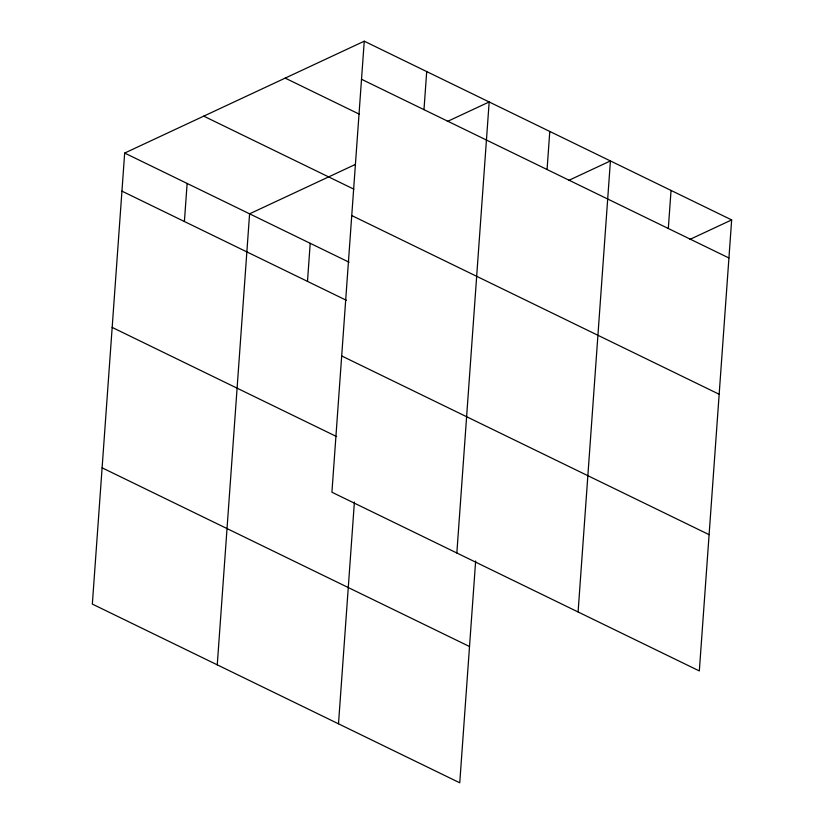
<?xml version="1.0" encoding="UTF-8"?>
<svg xmlns="http://www.w3.org/2000/svg" width="824" height="824" viewBox="0 0 824 824"><rect width="100%" height="100%" fill="white"/><g stroke="black" fill="none" stroke-linecap="round" stroke-linejoin="round"><path stroke-width="1.24" d="M364.249 41.2L331.918 492.227L699.329 670.942L731.661 219.915L364.249 41.2L124.671 153.058L92.34 604.085L459.751 782.8L475.644 561.01M184.401 221.512L187.13 183.443M217.258 664.855L249.59 213.818L355.412 164.409M307.486 281.386L310.205 243.307M338.499 723.822L354.402 502.032M423.979 109.654L426.708 71.585M456.846 552.997L489.168 101.96L447.319 121.499M547.064 169.528L549.793 131.449M578.087 611.964L610.419 160.938L568.56 180.477M668.316 228.495L671.045 190.426M689.801 239.454L731.661 219.915M361.52 79.279L728.931 257.984M285.186 78.115L359.213 114.124M203.734 116.143L353.815 189.149M351.755 215.548L719.167 394.263M124.671 153.058L349.098 262.228M121.942 191.137L346.368 300.297M341.692 355.958L709.104 534.663M112.167 327.406L336.604 436.576M102.104 467.816L469.515 646.521"/></g></svg>
